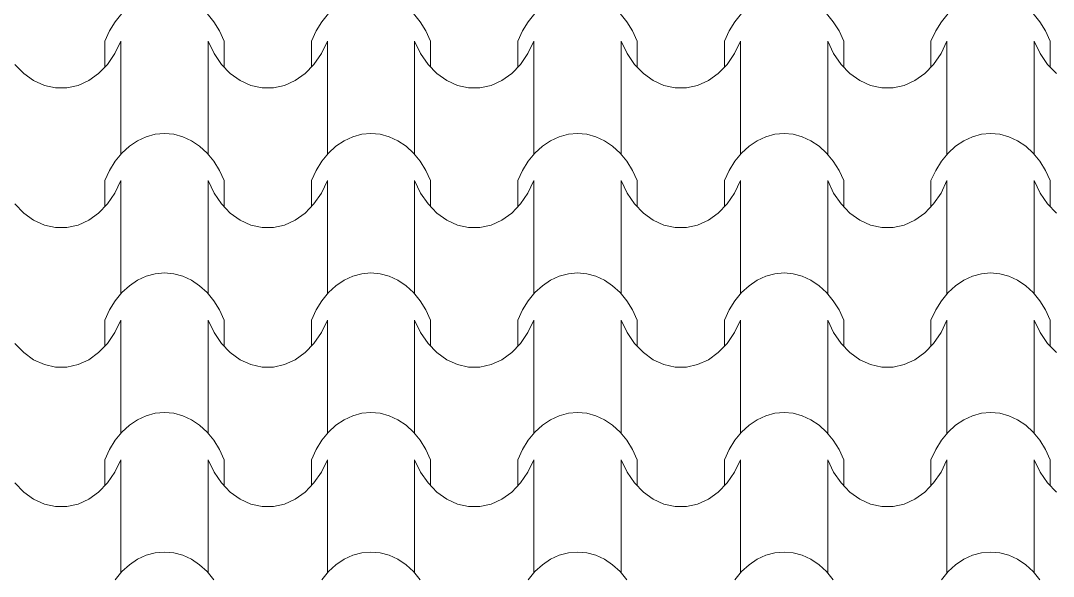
# Model space of a CAD drawing. Header units: millimetres. Extents: x 42452 to 2852333, y -419346 to 834876.
# Drawn here: x 2623484 to 2626862, y 649887 to 651705 of the extents above; entities that cross this region are included whole.
import ezdxf

# ---------------------------------------------------------------- set-up
doc = ezdxf.new("R2010")
doc.units = ezdxf.units.MM
doc.layers.add('M-2 keramitin shtrixi_Ном._пера__21_Pen_No__1', color=7, linetype='Continuous', lineweight=15)
doc.layers.add('memar', color=7, linetype='Continuous', lineweight=25)

# ---------------------------------------------------------------- blocks, each defined once
blk = doc.blocks.new('*X17')
at = {"layer": 'M-2 keramitin shtrixi_Ном._пера__21_Pen_No__1', "color": 7, "linetype": 'Continuous', "lineweight": 15}
for p, q in [((-262545.6, -1359009), (-262523.8, -1358982.3)), ((-262245.4, -1358982.3), (-262223.6, -1359009)), ((-261870, -1359009), (-261848.2, -1358982.3)), ((-261569.9, -1358982.3), (-261548.1, -1359009)), ((-261194.5, -1359009), (-261172.7, -1358982.3)), ((-260894.3, -1358982.3), (-260872.5, -1359009)), ((-260518.9, -1359009), (-260497.1, -1358982.3)), ((-260218.8, -1358982.3), (-260196.9, -1359009)), ((-259843.4, -1359009), (-259821.5, -1358982.3)), ((-259543.2, -1358982.3), (-259521.4, -1359009)), ((-262564.3, -1359039.2), (-262545.6, -1359009)), ((-262223.6, -1359009), (-262204.9, -1359039.2)), ((-261888.8, -1359039.2), (-261870, -1359009)), ((-261548.1, -1359009), (-261529.3, -1359039.2)), ((-261213.2, -1359039.2), (-261194.5, -1359009)), ((-260872.5, -1359009), (-260853.8, -1359039.2)), ((-260537.7, -1359039.2), (-260518.9, -1359009)), ((-260196.9, -1359009), (-260178.2, -1359039.2)), ((-259862.1, -1359039.2), (-259843.4, -1359009)), ((-259521.4, -1359009), (-259502.6, -1359039.2)), ((-262579.6, -1359072.4), (-262564.3, -1359039.2)), ((-262204.9, -1359039.2), (-262189.6, -1359072.4)), ((-261904.1, -1359072.4), (-261888.8, -1359039.2)), ((-261529.3, -1359039.2), (-261514, -1359072.4)), ((-261228.5, -1359072.4), (-261213.2, -1359039.2)), ((-260853.8, -1359039.2), (-260838.5, -1359072.4)), ((-260553, -1359072.4), (-260537.7, -1359039.2)), ((-260178.2, -1359039.2), (-260162.9, -1359072.4)), ((-259877.4, -1359072.4), (-259862.1, -1359039.2)), ((-259502.6, -1359039.2), (-259487.4, -1359072.4)), ((-262579.6, -1359157.5), (-262579.6, -1359072.4)), ((-262527.4, -1359072.4), (-262546.7, -1359113)), ((-262527.4, -1359257.5), (-262527.4, -1359072.4)), ((-262241.9, -1359257.5), (-262241.9, -1359072.4)), ((-262222.5, -1359113), (-262241.9, -1359072.4)), ((-262189.6, -1359157.5), (-262189.6, -1359072.4)), ((-261904.1, -1359157.5), (-261904.1, -1359072.4)), ((-261851.8, -1359072.4), (-261871.1, -1359113)), ((-261851.8, -1359257.5), (-261851.8, -1359072.4)), ((-261566.3, -1359257.5), (-261566.3, -1359072.4)), ((-261547, -1359113), (-261566.3, -1359072.4)), ((-261514, -1359157.5), (-261514, -1359072.4)), ((-261228.5, -1359157.5), (-261228.5, -1359072.4)), ((-261176.3, -1359072.4), (-261195.6, -1359113)), ((-261176.3, -1359257.5), (-261176.3, -1359072.4)), ((-260890.7, -1359257.5), (-260890.7, -1359072.4)), ((-260871.4, -1359113), (-260890.7, -1359072.4)), ((-260838.5, -1359157.5), (-260838.5, -1359072.4)), ((-260553, -1359157.5), (-260553, -1359072.4)), ((-260500.7, -1359072.4), (-260520, -1359113)), ((-260500.7, -1359257.5), (-260500.7, -1359072.4)), ((-260215.2, -1359257.5), (-260215.2, -1359072.4)), ((-260195.9, -1359113), (-260215.2, -1359072.4)), ((-260162.9, -1359157.5), (-260162.9, -1359072.4)), ((-259877.4, -1359157.5), (-259877.4, -1359072.4)), ((-259825.1, -1359072.4), (-259844.5, -1359113)), ((-259825.1, -1359257.5), (-259825.1, -1359072.4)), ((-259539.6, -1359257.5), (-259539.6, -1359072.4)), ((-259520.3, -1359113), (-259539.6, -1359072.4)), ((-259487.4, -1359157.5), (-259487.4, -1359072.4)), ((-262546.7, -1359113), (-262571.1, -1359148.7)), ((-262198.1, -1359148.7), (-262222.5, -1359113)), ((-261871.1, -1359113), (-261895.6, -1359148.7)), ((-261522.6, -1359148.7), (-261547, -1359113)), ((-261195.6, -1359113), (-261220, -1359148.7)), ((-260847, -1359148.7), (-260871.4, -1359113)), ((-260520, -1359113), (-260544.4, -1359148.7)), ((-260171.4, -1359148.7), (-260195.9, -1359113)), ((-259844.5, -1359113), (-259868.9, -1359148.7)), ((-259495.9, -1359148.7), (-259520.3, -1359113)), ((-262844.9, -1359178.6), (-262873.7, -1359148.7)), ((-262571.1, -1359148.7), (-262599.9, -1359178.6)), ((-262169.3, -1359178.6), (-262198.1, -1359148.7)), ((-261895.6, -1359148.7), (-261924.4, -1359178.6)), ((-261493.7, -1359178.6), (-261522.6, -1359148.7)), ((-261220, -1359148.7), (-261248.8, -1359178.6)), ((-260818.2, -1359178.6), (-260847, -1359148.7)), ((-260544.4, -1359148.7), (-260573.2, -1359178.6)), ((-260142.6, -1359178.6), (-260171.4, -1359148.7)), ((-259868.9, -1359148.7), (-259897.7, -1359178.6)), ((-259467.1, -1359178.6), (-259495.9, -1359148.7)), ((-262812.5, -1359201.8), (-262844.9, -1359178.6)), ((-262599.9, -1359178.6), (-262632.3, -1359201.8)), ((-262136.9, -1359201.8), (-262169.3, -1359178.6)), ((-261924.4, -1359178.6), (-261956.7, -1359201.8)), ((-261461.4, -1359201.8), (-261493.7, -1359178.6)), ((-261248.8, -1359178.6), (-261281.2, -1359201.8)), ((-260785.8, -1359201.8), (-260818.2, -1359178.6)), ((-260573.2, -1359178.6), (-260605.6, -1359201.8)), ((-260110.3, -1359201.8), (-260142.6, -1359178.6)), ((-259897.7, -1359178.6), (-259930, -1359201.8)), ((-262777.5, -1359217.7), (-262812.5, -1359201.8)), ((-262741, -1359225.7), (-262777.5, -1359217.7)), ((-262667.3, -1359217.7), (-262703.8, -1359225.7)), ((-262632.3, -1359201.8), (-262667.3, -1359217.7)), ((-262102, -1359217.7), (-262136.9, -1359201.8)), ((-262065.4, -1359225.7), (-262102, -1359217.7)), ((-261991.7, -1359217.7), (-262028.3, -1359225.7)), ((-261956.7, -1359201.8), (-261991.7, -1359217.7)), ((-261426.4, -1359217.7), (-261461.4, -1359201.8)), ((-261389.8, -1359225.7), (-261426.4, -1359217.7)), ((-261316.1, -1359217.7), (-261352.7, -1359225.7)), ((-261281.2, -1359201.8), (-261316.1, -1359217.7)), ((-260750.8, -1359217.7), (-260785.8, -1359201.8)), ((-260714.3, -1359225.7), (-260750.8, -1359217.7)), ((-260640.6, -1359217.7), (-260677.2, -1359225.7)), ((-260605.6, -1359201.8), (-260640.6, -1359217.7)), ((-260075.3, -1359217.7), (-260110.3, -1359201.8)), ((-260038.7, -1359225.7), (-260075.3, -1359217.7)), ((-259965, -1359217.7), (-260001.6, -1359225.7)), ((-259930, -1359201.8), (-259965, -1359217.7)), ((-262722.4, -1359225.7), (-262741, -1359225.7)), ((-262703.8, -1359225.7), (-262722.4, -1359225.7)), ((-262527.4, -1359442.6), (-262527.4, -1359257.5)), ((-262241.9, -1359442.6), (-262241.9, -1359257.5)), ((-262046.8, -1359225.7), (-262065.4, -1359225.7)), ((-262028.3, -1359225.7), (-262046.8, -1359225.7)), ((-261851.8, -1359442.6), (-261851.8, -1359257.5)), ((-261566.3, -1359442.6), (-261566.3, -1359257.5)), ((-261371.3, -1359225.7), (-261389.8, -1359225.7)), ((-261352.7, -1359225.7), (-261371.3, -1359225.7)), ((-261176.3, -1359442.6), (-261176.3, -1359257.5)), ((-260890.7, -1359442.6), (-260890.7, -1359257.5)), ((-260695.7, -1359225.7), (-260714.3, -1359225.7)), ((-260677.2, -1359225.7), (-260695.7, -1359225.7)), ((-260500.7, -1359442.6), (-260500.7, -1359257.5)), ((-260215.2, -1359442.6), (-260215.2, -1359257.5)), ((-260020.2, -1359225.7), (-260038.7, -1359225.7)), ((-260001.6, -1359225.7), (-260020.2, -1359225.7)), ((-259825.1, -1359442.6), (-259825.1, -1359257.5)), ((-259539.6, -1359442.6), (-259539.6, -1359257.5)), ((-262472.6, -1359398.2), (-262444.2, -1359385.1)), ((-262444.2, -1359385.1), (-262414.7, -1359377.1)), ((-262414.7, -1359377.1), (-262384.6, -1359374.5)), ((-262384.6, -1359374.5), (-262354.5, -1359377.1)), ((-262354.5, -1359377.1), (-262325, -1359385.1)), ((-262325, -1359385.1), (-262296.6, -1359398.2)), ((-261797, -1359398.2), (-261768.7, -1359385.1)), ((-261768.7, -1359385.1), (-261739.1, -1359377.1)), ((-261739.1, -1359377.1), (-261709.1, -1359374.5)), ((-261709.1, -1359374.5), (-261679, -1359377.1)), ((-261679, -1359377.1), (-261649.4, -1359385.1)), ((-261649.4, -1359385.1), (-261621.1, -1359398.2)), ((-261121.5, -1359398.2), (-261093.1, -1359385.1)), ((-261093.1, -1359385.1), (-261063.6, -1359377.1)), ((-261063.6, -1359377.1), (-261033.5, -1359374.5)), ((-261033.5, -1359374.5), (-261003.4, -1359377.1)), ((-261003.4, -1359377.1), (-260973.9, -1359385.1)), ((-260973.9, -1359385.1), (-260945.5, -1359398.2)), ((-260445.9, -1359398.2), (-260417.5, -1359385.1)), ((-260417.5, -1359385.1), (-260388, -1359377.1)), ((-260388, -1359377.1), (-260357.9, -1359374.5)), ((-260357.9, -1359374.5), (-260327.8, -1359377.1)), ((-260327.8, -1359377.1), (-260298.3, -1359385.1)), ((-260298.3, -1359385.1), (-260269.9, -1359398.2)), ((-259770.4, -1359398.2), (-259742, -1359385.1)), ((-259742, -1359385.1), (-259712.5, -1359377.1)), ((-259712.5, -1359377.1), (-259682.4, -1359374.5)), ((-259682.4, -1359374.5), (-259652.3, -1359377.1)), ((-259652.3, -1359377.1), (-259622.8, -1359385.1)), ((-259622.8, -1359385.1), (-259594.4, -1359398.2)), ((-262523.8, -1359438.7), (-262499.3, -1359416.2)), ((-262499.3, -1359416.2), (-262472.6, -1359398.2)), ((-262296.6, -1359398.2), (-262269.9, -1359416.2)), ((-262269.9, -1359416.2), (-262245.4, -1359438.7)), ((-261848.2, -1359438.7), (-261823.7, -1359416.2)), ((-261823.7, -1359416.2), (-261797, -1359398.2)), ((-261621.1, -1359398.2), (-261594.4, -1359416.2)), ((-261594.4, -1359416.2), (-261569.9, -1359438.7)), ((-261172.7, -1359438.7), (-261148.2, -1359416.2)), ((-261148.2, -1359416.2), (-261121.5, -1359398.2)), ((-260945.5, -1359398.2), (-260918.8, -1359416.2)), ((-260918.8, -1359416.2), (-260894.3, -1359438.7)), ((-260497.1, -1359438.7), (-260472.6, -1359416.2)), ((-260472.6, -1359416.2), (-260445.9, -1359398.2)), ((-260269.9, -1359398.2), (-260243.3, -1359416.2)), ((-260243.3, -1359416.2), (-260218.8, -1359438.7)), ((-259821.5, -1359438.7), (-259797.1, -1359416.2)), ((-259797.1, -1359416.2), (-259770.4, -1359398.2)), ((-259594.4, -1359398.2), (-259567.7, -1359416.2)), ((-259567.7, -1359416.2), (-259543.2, -1359438.7)), ((-262545.6, -1359465.3), (-262523.8, -1359438.7)), ((-262245.4, -1359438.7), (-262223.6, -1359465.3)), ((-261870, -1359465.3), (-261848.2, -1359438.7)), ((-261569.9, -1359438.7), (-261548.1, -1359465.3)), ((-261194.5, -1359465.3), (-261172.7, -1359438.7)), ((-260894.3, -1359438.7), (-260872.5, -1359465.3)), ((-260518.9, -1359465.3), (-260497.1, -1359438.7)), ((-260218.8, -1359438.7), (-260196.9, -1359465.3)), ((-259843.4, -1359465.3), (-259821.5, -1359438.7)), ((-259543.2, -1359438.7), (-259521.4, -1359465.3)), ((-262579.6, -1359528.8), (-262564.3, -1359495.5)), ((-262564.3, -1359495.5), (-262545.6, -1359465.3)), ((-262223.6, -1359465.3), (-262204.9, -1359495.5)), ((-262204.9, -1359495.5), (-262189.6, -1359528.8)), ((-261904.1, -1359528.8), (-261888.8, -1359495.5)), ((-261888.8, -1359495.5), (-261870, -1359465.3)), ((-261548.1, -1359465.3), (-261529.3, -1359495.5)), ((-261529.3, -1359495.5), (-261514, -1359528.8)), ((-261228.5, -1359528.8), (-261213.2, -1359495.5)), ((-261213.2, -1359495.5), (-261194.5, -1359465.3)), ((-260872.5, -1359465.3), (-260853.8, -1359495.5)), ((-260853.8, -1359495.5), (-260838.5, -1359528.8)), ((-260553, -1359528.8), (-260537.7, -1359495.5)), ((-260537.7, -1359495.5), (-260518.9, -1359465.3)), ((-260196.9, -1359465.3), (-260178.2, -1359495.5)), ((-260178.2, -1359495.5), (-260162.9, -1359528.8)), ((-259877.4, -1359528.8), (-259862.1, -1359495.5)), ((-259862.1, -1359495.5), (-259843.4, -1359465.3)), ((-259521.4, -1359465.3), (-259502.6, -1359495.5)), ((-259502.6, -1359495.5), (-259487.4, -1359528.8)), ((-262579.6, -1359613.9), (-262579.6, -1359528.8)), ((-262527.4, -1359528.8), (-262546.7, -1359569.3)), ((-262527.4, -1359713.9), (-262527.4, -1359528.8)), ((-262241.9, -1359713.9), (-262241.9, -1359528.8)), ((-262222.5, -1359569.3), (-262241.9, -1359528.8)), ((-262189.6, -1359613.9), (-262189.6, -1359528.8)), ((-261904.1, -1359613.9), (-261904.1, -1359528.8)), ((-261851.8, -1359528.8), (-261871.1, -1359569.3)), ((-261851.8, -1359713.9), (-261851.8, -1359528.8)), ((-261566.3, -1359713.9), (-261566.3, -1359528.8)), ((-261547, -1359569.3), (-261566.3, -1359528.8)), ((-261514, -1359613.9), (-261514, -1359528.8)), ((-261228.5, -1359613.9), (-261228.5, -1359528.8)), ((-261176.3, -1359528.8), (-261195.6, -1359569.3)), ((-261176.3, -1359713.9), (-261176.3, -1359528.8)), ((-260890.7, -1359713.9), (-260890.7, -1359528.8)), ((-260871.4, -1359569.3), (-260890.7, -1359528.8)), ((-260838.5, -1359613.9), (-260838.5, -1359528.8)), ((-260553, -1359613.9), (-260553, -1359528.8)), ((-260500.7, -1359528.8), (-260520, -1359569.3)), ((-260500.7, -1359713.9), (-260500.7, -1359528.8)), ((-260215.2, -1359713.9), (-260215.2, -1359528.8)), ((-260195.9, -1359569.3), (-260215.2, -1359528.8)), ((-260162.9, -1359613.9), (-260162.9, -1359528.8)), ((-259877.4, -1359613.9), (-259877.4, -1359528.8)), ((-259825.1, -1359528.8), (-259844.5, -1359569.3)), ((-259825.1, -1359713.9), (-259825.1, -1359528.8)), ((-259539.6, -1359713.9), (-259539.6, -1359528.8)), ((-259520.3, -1359569.3), (-259539.6, -1359528.8)), ((-259487.4, -1359613.9), (-259487.4, -1359528.8)), ((-262546.7, -1359569.3), (-262571.1, -1359605)), ((-262198.1, -1359605), (-262222.5, -1359569.3)), ((-261871.1, -1359569.3), (-261895.6, -1359605)), ((-261522.6, -1359605), (-261547, -1359569.3)), ((-261195.6, -1359569.3), (-261220, -1359605)), ((-260847, -1359605), (-260871.4, -1359569.3)), ((-260520, -1359569.3), (-260544.4, -1359605)), ((-260171.4, -1359605), (-260195.9, -1359569.3)), ((-259844.5, -1359569.3), (-259868.9, -1359605)), ((-259495.9, -1359605), (-259520.3, -1359569.3)), ((-262844.9, -1359634.9), (-262873.7, -1359605)), ((-262571.1, -1359605), (-262599.9, -1359634.9)), ((-262169.3, -1359634.9), (-262198.1, -1359605)), ((-261895.6, -1359605), (-261924.4, -1359634.9)), ((-261493.7, -1359634.9), (-261522.6, -1359605)), ((-261220, -1359605), (-261248.8, -1359634.9)), ((-260818.2, -1359634.9), (-260847, -1359605)), ((-260544.4, -1359605), (-260573.2, -1359634.9)), ((-260142.6, -1359634.9), (-260171.4, -1359605)), ((-259868.9, -1359605), (-259897.7, -1359634.9)), ((-259467.1, -1359634.9), (-259495.9, -1359605)), ((-262812.5, -1359658.2), (-262844.9, -1359634.9)), ((-262777.5, -1359674), (-262812.5, -1359658.2)), ((-262632.3, -1359658.2), (-262667.3, -1359674)), ((-262599.9, -1359634.9), (-262632.3, -1359658.2)), ((-262136.9, -1359658.2), (-262169.3, -1359634.9)), ((-262102, -1359674), (-262136.9, -1359658.2)), ((-261956.7, -1359658.2), (-261991.7, -1359674)), ((-261924.4, -1359634.9), (-261956.7, -1359658.2)), ((-261461.4, -1359658.2), (-261493.7, -1359634.9)), ((-261426.4, -1359674), (-261461.4, -1359658.2)), ((-261281.2, -1359658.2), (-261316.1, -1359674)), ((-261248.8, -1359634.9), (-261281.2, -1359658.2)), ((-260785.8, -1359658.2), (-260818.2, -1359634.9)), ((-260750.8, -1359674), (-260785.8, -1359658.2)), ((-260605.6, -1359658.2), (-260640.6, -1359674)), ((-260573.2, -1359634.9), (-260605.6, -1359658.2)), ((-260110.3, -1359658.2), (-260142.6, -1359634.9)), ((-260075.3, -1359674), (-260110.3, -1359658.2)), ((-259930, -1359658.2), (-259965, -1359674)), ((-259897.7, -1359634.9), (-259930, -1359658.2)), ((-262741, -1359682.1), (-262777.5, -1359674)), ((-262722.4, -1359682.1), (-262741, -1359682.1)), ((-262703.8, -1359682.1), (-262722.4, -1359682.1)), ((-262667.3, -1359674), (-262703.8, -1359682.1)), ((-262065.4, -1359682.1), (-262102, -1359674)), ((-262046.8, -1359682.1), (-262065.4, -1359682.1)), ((-262028.3, -1359682.1), (-262046.8, -1359682.1)), ((-261991.7, -1359674), (-262028.3, -1359682.1)), ((-261389.8, -1359682.1), (-261426.4, -1359674)), ((-261371.3, -1359682.1), (-261389.8, -1359682.1)), ((-261352.7, -1359682.1), (-261371.3, -1359682.1)), ((-261316.1, -1359674), (-261352.7, -1359682.1)), ((-260714.3, -1359682.1), (-260750.8, -1359674)), ((-260695.7, -1359682.1), (-260714.3, -1359682.1)), ((-260677.2, -1359682.1), (-260695.7, -1359682.1)), ((-260640.6, -1359674), (-260677.2, -1359682.1)), ((-260038.7, -1359682.1), (-260075.3, -1359674)), ((-260020.2, -1359682.1), (-260038.7, -1359682.1)), ((-260001.6, -1359682.1), (-260020.2, -1359682.1)), ((-259965, -1359674), (-260001.6, -1359682.1)), ((-262527.4, -1359898.9), (-262527.4, -1359713.9)), ((-262241.9, -1359898.9), (-262241.9, -1359713.9)), ((-261851.8, -1359898.9), (-261851.8, -1359713.9)), ((-261566.3, -1359898.9), (-261566.3, -1359713.9)), ((-261176.3, -1359898.9), (-261176.3, -1359713.9)), ((-260890.7, -1359898.9), (-260890.7, -1359713.9)), ((-260500.7, -1359898.9), (-260500.7, -1359713.9)), ((-260215.2, -1359898.9), (-260215.2, -1359713.9)), ((-259825.1, -1359898.9), (-259825.1, -1359713.9)), ((-259539.6, -1359898.9), (-259539.6, -1359713.9)), ((-262444.2, -1359841.4), (-262414.7, -1359833.5)), ((-262414.7, -1359833.5), (-262384.6, -1359830.8)), ((-262384.6, -1359830.8), (-262354.5, -1359833.5)), ((-262354.5, -1359833.5), (-262325, -1359841.4)), ((-261768.7, -1359841.4), (-261739.1, -1359833.5)), ((-261739.1, -1359833.5), (-261709.1, -1359830.8)), ((-261709.1, -1359830.8), (-261679, -1359833.5)), ((-261679, -1359833.5), (-261649.4, -1359841.4)), ((-261093.1, -1359841.4), (-261063.6, -1359833.5)), ((-261063.6, -1359833.5), (-261033.5, -1359830.8)), ((-261033.5, -1359830.8), (-261003.4, -1359833.5)), ((-261003.4, -1359833.5), (-260973.9, -1359841.4)), ((-260417.5, -1359841.4), (-260388, -1359833.5)), ((-260388, -1359833.5), (-260357.9, -1359830.8)), ((-260357.9, -1359830.8), (-260327.8, -1359833.5)), ((-260327.8, -1359833.5), (-260298.3, -1359841.4)), ((-259742, -1359841.4), (-259712.5, -1359833.5)), ((-259712.5, -1359833.5), (-259682.4, -1359830.8)), ((-259682.4, -1359830.8), (-259652.3, -1359833.5)), ((-259652.3, -1359833.5), (-259622.8, -1359841.4)), ((-262499.3, -1359872.5), (-262472.6, -1359854.5)), ((-262472.6, -1359854.5), (-262444.2, -1359841.4)), ((-262325, -1359841.4), (-262296.6, -1359854.5)), ((-262296.6, -1359854.5), (-262269.9, -1359872.5)), ((-261823.7, -1359872.5), (-261797, -1359854.5)), ((-261797, -1359854.5), (-261768.7, -1359841.4)), ((-261649.4, -1359841.4), (-261621.1, -1359854.5)), ((-261621.1, -1359854.5), (-261594.4, -1359872.5)), ((-261148.2, -1359872.5), (-261121.5, -1359854.5)), ((-261121.5, -1359854.5), (-261093.1, -1359841.4)), ((-260973.9, -1359841.4), (-260945.5, -1359854.5)), ((-260945.5, -1359854.5), (-260918.8, -1359872.5)), ((-260472.6, -1359872.5), (-260445.9, -1359854.5)), ((-260445.9, -1359854.5), (-260417.5, -1359841.4)), ((-260298.3, -1359841.4), (-260269.9, -1359854.5)), ((-260269.9, -1359854.5), (-260243.3, -1359872.5)), ((-259797.1, -1359872.5), (-259770.4, -1359854.5)), ((-259770.4, -1359854.5), (-259742, -1359841.4)), ((-259622.8, -1359841.4), (-259594.4, -1359854.5)), ((-259594.4, -1359854.5), (-259567.7, -1359872.5)), ((-262545.6, -1359921.7), (-262523.8, -1359895)), ((-262523.8, -1359895), (-262499.3, -1359872.5)), ((-262269.9, -1359872.5), (-262245.4, -1359895)), ((-262245.4, -1359895), (-262223.6, -1359921.7)), ((-261870, -1359921.7), (-261848.2, -1359895)), ((-261848.2, -1359895), (-261823.7, -1359872.5)), ((-261594.4, -1359872.5), (-261569.9, -1359895)), ((-261569.9, -1359895), (-261548.1, -1359921.7)), ((-261194.5, -1359921.7), (-261172.7, -1359895)), ((-261172.7, -1359895), (-261148.2, -1359872.5)), ((-260918.8, -1359872.5), (-260894.3, -1359895)), ((-260894.3, -1359895), (-260872.5, -1359921.7)), ((-260518.9, -1359921.7), (-260497.1, -1359895)), ((-260497.1, -1359895), (-260472.6, -1359872.5)), ((-260243.3, -1359872.5), (-260218.8, -1359895)), ((-260218.8, -1359895), (-260196.9, -1359921.7)), ((-259843.4, -1359921.7), (-259821.5, -1359895)), ((-259821.5, -1359895), (-259797.1, -1359872.5)), ((-259567.7, -1359872.5), (-259543.2, -1359895)), ((-259543.2, -1359895), (-259521.4, -1359921.7)), ((-262564.3, -1359951.9), (-262545.6, -1359921.7)), ((-262223.6, -1359921.7), (-262204.9, -1359951.9)), ((-261888.8, -1359951.9), (-261870, -1359921.7)), ((-261548.1, -1359921.7), (-261529.3, -1359951.9)), ((-261213.2, -1359951.9), (-261194.5, -1359921.7)), ((-260872.5, -1359921.7), (-260853.8, -1359951.9)), ((-260537.7, -1359951.9), (-260518.9, -1359921.7)), ((-260196.9, -1359921.7), (-260178.2, -1359951.9)), ((-259862.1, -1359951.9), (-259843.4, -1359921.7)), ((-259521.4, -1359921.7), (-259502.6, -1359951.9)), ((-262579.6, -1359985.1), (-262564.3, -1359951.9)), ((-262204.9, -1359951.9), (-262189.6, -1359985.1)), ((-261904.1, -1359985.1), (-261888.8, -1359951.9)), ((-261529.3, -1359951.9), (-261514, -1359985.1)), ((-261228.5, -1359985.1), (-261213.2, -1359951.9)), ((-260853.8, -1359951.9), (-260838.5, -1359985.1)), ((-260553, -1359985.1), (-260537.7, -1359951.9)), ((-260178.2, -1359951.9), (-260162.9, -1359985.1)), ((-259877.4, -1359985.1), (-259862.1, -1359951.9)), ((-259502.6, -1359951.9), (-259487.4, -1359985.1)), ((-262579.6, -1360070.2), (-262579.6, -1359985.1)), ((-262527.4, -1359985.1), (-262546.7, -1360025.6)), ((-262527.4, -1360170.2), (-262527.4, -1359985.1)), ((-262241.9, -1360170.2), (-262241.9, -1359985.1)), ((-262222.5, -1360025.6), (-262241.9, -1359985.1)), ((-262189.6, -1360070.2), (-262189.6, -1359985.1)), ((-261904.1, -1360070.2), (-261904.1, -1359985.1)), ((-261851.8, -1359985.1), (-261871.1, -1360025.6)), ((-261851.8, -1360170.2), (-261851.8, -1359985.1)), ((-261566.3, -1360170.2), (-261566.3, -1359985.1)), ((-261547, -1360025.6), (-261566.3, -1359985.1)), ((-261514, -1360070.2), (-261514, -1359985.1)), ((-261228.5, -1360070.2), (-261228.5, -1359985.1)), ((-261176.3, -1359985.1), (-261195.6, -1360025.6)), ((-261176.3, -1360170.2), (-261176.3, -1359985.1)), ((-260890.7, -1360170.2), (-260890.7, -1359985.1)), ((-260871.4, -1360025.6), (-260890.7, -1359985.1)), ((-260838.5, -1360070.2), (-260838.5, -1359985.1)), ((-260553, -1360070.2), (-260553, -1359985.1)), ((-260500.7, -1359985.1), (-260520, -1360025.6)), ((-260500.7, -1360170.2), (-260500.7, -1359985.1)), ((-260215.2, -1360170.2), (-260215.2, -1359985.1)), ((-260195.9, -1360025.6), (-260215.2, -1359985.1)), ((-260162.9, -1360070.2), (-260162.9, -1359985.1)), ((-259877.4, -1360070.2), (-259877.4, -1359985.1)), ((-259825.1, -1359985.1), (-259844.5, -1360025.6)), ((-259825.1, -1360170.2), (-259825.1, -1359985.1)), ((-259539.6, -1360170.2), (-259539.6, -1359985.1)), ((-259520.3, -1360025.6), (-259539.6, -1359985.1)), ((-259487.4, -1360070.2), (-259487.4, -1359985.1)), ((-262546.7, -1360025.6), (-262571.1, -1360061.4)), ((-262198.1, -1360061.4), (-262222.5, -1360025.6)), ((-261871.1, -1360025.6), (-261895.6, -1360061.4)), ((-261522.6, -1360061.4), (-261547, -1360025.6)), ((-261195.6, -1360025.6), (-261220, -1360061.4)), ((-260847, -1360061.4), (-260871.4, -1360025.6)), ((-260520, -1360025.6), (-260544.4, -1360061.4)), ((-260171.4, -1360061.4), (-260195.9, -1360025.6)), ((-259844.5, -1360025.6), (-259868.9, -1360061.4)), ((-259495.9, -1360061.4), (-259520.3, -1360025.6)), ((-262844.9, -1360091.3), (-262873.7, -1360061.4)), ((-262571.1, -1360061.4), (-262599.9, -1360091.3)), ((-262169.3, -1360091.3), (-262198.1, -1360061.4)), ((-261895.6, -1360061.4), (-261924.4, -1360091.3)), ((-261493.7, -1360091.3), (-261522.6, -1360061.4)), ((-261220, -1360061.4), (-261248.8, -1360091.3)), ((-260818.2, -1360091.3), (-260847, -1360061.4)), ((-260544.4, -1360061.4), (-260573.2, -1360091.3)), ((-260142.6, -1360091.3), (-260171.4, -1360061.4)), ((-259868.9, -1360061.4), (-259897.7, -1360091.3)), ((-259467.1, -1360091.3), (-259495.9, -1360061.4)), ((-262812.5, -1360114.5), (-262844.9, -1360091.3)), ((-262599.9, -1360091.3), (-262632.3, -1360114.5)), ((-262136.9, -1360114.5), (-262169.3, -1360091.3)), ((-261924.4, -1360091.3), (-261956.7, -1360114.5)), ((-261461.4, -1360114.5), (-261493.7, -1360091.3)), ((-261248.8, -1360091.3), (-261281.2, -1360114.5)), ((-260785.8, -1360114.5), (-260818.2, -1360091.3)), ((-260573.2, -1360091.3), (-260605.6, -1360114.5)), ((-260110.3, -1360114.5), (-260142.6, -1360091.3)), ((-259897.7, -1360091.3), (-259930, -1360114.5)), ((-262777.5, -1360130.4), (-262812.5, -1360114.5)), ((-262741, -1360138.4), (-262777.5, -1360130.4)), ((-262667.3, -1360130.4), (-262703.8, -1360138.4)), ((-262632.3, -1360114.5), (-262667.3, -1360130.4)), ((-262102, -1360130.4), (-262136.9, -1360114.5)), ((-262065.4, -1360138.4), (-262102, -1360130.4)), ((-261991.7, -1360130.4), (-262028.3, -1360138.4)), ((-261956.7, -1360114.5), (-261991.7, -1360130.4)), ((-261426.4, -1360130.4), (-261461.4, -1360114.5)), ((-261389.8, -1360138.4), (-261426.4, -1360130.4)), ((-261316.1, -1360130.4), (-261352.7, -1360138.4)), ((-261281.2, -1360114.5), (-261316.1, -1360130.4)), ((-260750.8, -1360130.4), (-260785.8, -1360114.5)), ((-260714.3, -1360138.4), (-260750.8, -1360130.4)), ((-260640.6, -1360130.4), (-260677.2, -1360138.4)), ((-260605.6, -1360114.5), (-260640.6, -1360130.4)), ((-260075.3, -1360130.4), (-260110.3, -1360114.5)), ((-260038.7, -1360138.4), (-260075.3, -1360130.4)), ((-259965, -1360130.4), (-260001.6, -1360138.4)), ((-259930, -1360114.5), (-259965, -1360130.4)), ((-262722.4, -1360138.4), (-262741, -1360138.4)), ((-262703.8, -1360138.4), (-262722.4, -1360138.4)), ((-262527.4, -1360355.3), (-262527.4, -1360170.2)), ((-262241.9, -1360355.3), (-262241.9, -1360170.2)), ((-262046.8, -1360138.4), (-262065.4, -1360138.4)), ((-262028.3, -1360138.4), (-262046.8, -1360138.4)), ((-261851.8, -1360355.3), (-261851.8, -1360170.2)), ((-261566.3, -1360355.3), (-261566.3, -1360170.2)), ((-261371.3, -1360138.4), (-261389.8, -1360138.4)), ((-261352.7, -1360138.4), (-261371.3, -1360138.4)), ((-261176.3, -1360355.3), (-261176.3, -1360170.2)), ((-260890.7, -1360355.3), (-260890.7, -1360170.2)), ((-260695.7, -1360138.4), (-260714.3, -1360138.4)), ((-260677.2, -1360138.4), (-260695.7, -1360138.4)), ((-260500.7, -1360355.3), (-260500.7, -1360170.2)), ((-260215.2, -1360355.3), (-260215.2, -1360170.2)), ((-260020.2, -1360138.4), (-260038.7, -1360138.4)), ((-260001.6, -1360138.4), (-260020.2, -1360138.4)), ((-259825.1, -1360355.3), (-259825.1, -1360170.2)), ((-259539.6, -1360355.3), (-259539.6, -1360170.2)), ((-262472.6, -1360310.9), (-262444.2, -1360297.8)), ((-262444.2, -1360297.8), (-262414.7, -1360289.8)), ((-262414.7, -1360289.8), (-262384.6, -1360287.2)), ((-262384.6, -1360287.2), (-262354.5, -1360289.8)), ((-262354.5, -1360289.8), (-262325, -1360297.8)), ((-262325, -1360297.8), (-262296.6, -1360310.9)), ((-261797, -1360310.9), (-261768.7, -1360297.8)), ((-261768.7, -1360297.8), (-261739.1, -1360289.8)), ((-261739.1, -1360289.8), (-261709.1, -1360287.2)), ((-261709.1, -1360287.2), (-261679, -1360289.8)), ((-261679, -1360289.8), (-261649.4, -1360297.8)), ((-261649.4, -1360297.8), (-261621.1, -1360310.9)), ((-261121.5, -1360310.9), (-261093.1, -1360297.8)), ((-261093.1, -1360297.8), (-261063.6, -1360289.8)), ((-261063.6, -1360289.8), (-261033.5, -1360287.2)), ((-261033.5, -1360287.2), (-261003.4, -1360289.8)), ((-261003.4, -1360289.8), (-260973.9, -1360297.8)), ((-260973.9, -1360297.8), (-260945.5, -1360310.9)), ((-260445.9, -1360310.9), (-260417.5, -1360297.8)), ((-260417.5, -1360297.8), (-260388, -1360289.8)), ((-260388, -1360289.8), (-260357.9, -1360287.2)), ((-260357.9, -1360287.2), (-260327.8, -1360289.8)), ((-260327.8, -1360289.8), (-260298.3, -1360297.8)), ((-260298.3, -1360297.8), (-260269.9, -1360310.9)), ((-259770.4, -1360310.9), (-259742, -1360297.8)), ((-259742, -1360297.8), (-259712.5, -1360289.8)), ((-259712.5, -1360289.8), (-259682.4, -1360287.2)), ((-259682.4, -1360287.2), (-259652.3, -1360289.8)), ((-259652.3, -1360289.8), (-259622.8, -1360297.8)), ((-259622.8, -1360297.8), (-259594.4, -1360310.9)), ((-262523.8, -1360351.4), (-262499.3, -1360328.9)), ((-262499.3, -1360328.9), (-262472.6, -1360310.9)), ((-262296.6, -1360310.9), (-262269.9, -1360328.9)), ((-262269.9, -1360328.9), (-262245.4, -1360351.4)), ((-261848.2, -1360351.4), (-261823.7, -1360328.9)), ((-261823.7, -1360328.9), (-261797, -1360310.9)), ((-261621.1, -1360310.9), (-261594.4, -1360328.9)), ((-261594.4, -1360328.9), (-261569.9, -1360351.4)), ((-261172.7, -1360351.4), (-261148.2, -1360328.9)), ((-261148.2, -1360328.9), (-261121.5, -1360310.9)), ((-260945.5, -1360310.9), (-260918.8, -1360328.9)), ((-260918.8, -1360328.9), (-260894.3, -1360351.4)), ((-260497.1, -1360351.4), (-260472.6, -1360328.9)), ((-260472.6, -1360328.9), (-260445.9, -1360310.9)), ((-260269.9, -1360310.9), (-260243.3, -1360328.9)), ((-260243.3, -1360328.9), (-260218.8, -1360351.4)), ((-259821.5, -1360351.4), (-259797.1, -1360328.9)), ((-259797.1, -1360328.9), (-259770.4, -1360310.9)), ((-259594.4, -1360310.9), (-259567.7, -1360328.9)), ((-259567.7, -1360328.9), (-259543.2, -1360351.4)), ((-262545.6, -1360378), (-262523.8, -1360351.4)), ((-262245.4, -1360351.4), (-262223.6, -1360378)), ((-261870, -1360378), (-261848.2, -1360351.4)), ((-261569.9, -1360351.4), (-261548.1, -1360378)), ((-261194.5, -1360378), (-261172.7, -1360351.4)), ((-260894.3, -1360351.4), (-260872.5, -1360378)), ((-260518.9, -1360378), (-260497.1, -1360351.4)), ((-260218.8, -1360351.4), (-260196.9, -1360378)), ((-259843.4, -1360378), (-259821.5, -1360351.4)), ((-259543.2, -1360351.4), (-259521.4, -1360378)), ((-262564.3, -1360408.2), (-262545.6, -1360378)), ((-262223.6, -1360378), (-262204.9, -1360408.2)), ((-261888.8, -1360408.2), (-261870, -1360378)), ((-261548.1, -1360378), (-261529.3, -1360408.2)), ((-261213.2, -1360408.2), (-261194.5, -1360378)), ((-260872.5, -1360378), (-260853.8, -1360408.2)), ((-260537.7, -1360408.2), (-260518.9, -1360378)), ((-260196.9, -1360378), (-260178.2, -1360408.2)), ((-259862.1, -1360408.2), (-259843.4, -1360378)), ((-259521.4, -1360378), (-259502.6, -1360408.2)), ((-262579.6, -1360441.5), (-262564.3, -1360408.2)), ((-262579.6, -1360526.6), (-262579.6, -1360441.5)), ((-262527.4, -1360441.5), (-262546.7, -1360482)), ((-262527.4, -1360626.6), (-262527.4, -1360441.5)), ((-262241.9, -1360626.6), (-262241.9, -1360441.5)), ((-262222.5, -1360482), (-262241.9, -1360441.5)), ((-262204.9, -1360408.2), (-262189.6, -1360441.5)), ((-262189.6, -1360526.6), (-262189.6, -1360441.5)), ((-261904.1, -1360441.5), (-261888.8, -1360408.2)), ((-261904.1, -1360526.6), (-261904.1, -1360441.5)), ((-261851.8, -1360441.5), (-261871.1, -1360482)), ((-261851.8, -1360626.6), (-261851.8, -1360441.5)), ((-261566.3, -1360626.6), (-261566.3, -1360441.5)), ((-261547, -1360482), (-261566.3, -1360441.5)), ((-261529.3, -1360408.2), (-261514, -1360441.5)), ((-261514, -1360526.6), (-261514, -1360441.5)), ((-261228.5, -1360441.5), (-261213.2, -1360408.2)), ((-261228.5, -1360526.6), (-261228.5, -1360441.5)), ((-261176.3, -1360441.5), (-261195.6, -1360482)), ((-261176.3, -1360626.6), (-261176.3, -1360441.5)), ((-260890.7, -1360626.6), (-260890.7, -1360441.5)), ((-260871.4, -1360482), (-260890.7, -1360441.5)), ((-260853.8, -1360408.2), (-260838.5, -1360441.5)), ((-260838.5, -1360526.6), (-260838.5, -1360441.5)), ((-260553, -1360441.5), (-260537.7, -1360408.2)), ((-260553, -1360526.6), (-260553, -1360441.5)), ((-260500.7, -1360441.5), (-260520, -1360482)), ((-260500.7, -1360626.6), (-260500.7, -1360441.5)), ((-260215.2, -1360626.6), (-260215.2, -1360441.5)), ((-260195.9, -1360482), (-260215.2, -1360441.5)), ((-260178.2, -1360408.2), (-260162.9, -1360441.5)), ((-260162.9, -1360526.6), (-260162.9, -1360441.5)), ((-259877.4, -1360441.5), (-259862.1, -1360408.2)), ((-259877.4, -1360526.6), (-259877.4, -1360441.5)), ((-259825.1, -1360441.5), (-259844.5, -1360482)), ((-259825.1, -1360626.6), (-259825.1, -1360441.5)), ((-259539.6, -1360626.6), (-259539.6, -1360441.5)), ((-259520.3, -1360482), (-259539.6, -1360441.5)), ((-259502.6, -1360408.2), (-259487.4, -1360441.5)), ((-259487.4, -1360526.6), (-259487.4, -1360441.5)), ((-262546.7, -1360482), (-262571.1, -1360517.7)), ((-262198.1, -1360517.7), (-262222.5, -1360482)), ((-261871.1, -1360482), (-261895.6, -1360517.7)), ((-261522.6, -1360517.7), (-261547, -1360482)), ((-261195.6, -1360482), (-261220, -1360517.7)), ((-260847, -1360517.7), (-260871.4, -1360482)), ((-260520, -1360482), (-260544.4, -1360517.7)), ((-260171.4, -1360517.7), (-260195.9, -1360482)), ((-259844.5, -1360482), (-259868.9, -1360517.7)), ((-259495.9, -1360517.7), (-259520.3, -1360482)), ((-262844.9, -1360547.6), (-262873.7, -1360517.7)), ((-262571.1, -1360517.7), (-262599.9, -1360547.6)), ((-262169.3, -1360547.6), (-262198.1, -1360517.7)), ((-261895.6, -1360517.7), (-261924.4, -1360547.6)), ((-261493.7, -1360547.6), (-261522.6, -1360517.7)), ((-261220, -1360517.7), (-261248.8, -1360547.6)), ((-260818.2, -1360547.6), (-260847, -1360517.7)), ((-260544.4, -1360517.7), (-260573.2, -1360547.6)), ((-260142.6, -1360547.6), (-260171.4, -1360517.7)), ((-259868.9, -1360517.7), (-259897.7, -1360547.6)), ((-259467.1, -1360547.6), (-259495.9, -1360517.7)), ((-262812.5, -1360570.9), (-262844.9, -1360547.6)), ((-262777.5, -1360586.7), (-262812.5, -1360570.9)), ((-262632.3, -1360570.9), (-262667.3, -1360586.7)), ((-262599.9, -1360547.6), (-262632.3, -1360570.9)), ((-262136.9, -1360570.9), (-262169.3, -1360547.6)), ((-262102, -1360586.7), (-262136.9, -1360570.9)), ((-261956.7, -1360570.9), (-261991.7, -1360586.7)), ((-261924.4, -1360547.6), (-261956.7, -1360570.9)), ((-261461.4, -1360570.9), (-261493.7, -1360547.6)), ((-261426.4, -1360586.7), (-261461.4, -1360570.9)), ((-261281.2, -1360570.9), (-261316.1, -1360586.7)), ((-261248.8, -1360547.6), (-261281.2, -1360570.9)), ((-260785.8, -1360570.9), (-260818.2, -1360547.6)), ((-260750.8, -1360586.7), (-260785.8, -1360570.9)), ((-260605.6, -1360570.9), (-260640.6, -1360586.7)), ((-260573.2, -1360547.6), (-260605.6, -1360570.9)), ((-260110.3, -1360570.9), (-260142.6, -1360547.6)), ((-260075.3, -1360586.7), (-260110.3, -1360570.9)), ((-259930, -1360570.9), (-259965, -1360586.7)), ((-259897.7, -1360547.6), (-259930, -1360570.9)), ((-262741, -1360594.8), (-262777.5, -1360586.7)), ((-262722.4, -1360594.8), (-262741, -1360594.8)), ((-262703.8, -1360594.8), (-262722.4, -1360594.8)), ((-262667.3, -1360586.7), (-262703.8, -1360594.8)), ((-262065.4, -1360594.8), (-262102, -1360586.7)), ((-262046.8, -1360594.8), (-262065.4, -1360594.8)), ((-262028.3, -1360594.8), (-262046.8, -1360594.8)), ((-261991.7, -1360586.7), (-262028.3, -1360594.8)), ((-261389.8, -1360594.8), (-261426.4, -1360586.7)), ((-261371.3, -1360594.8), (-261389.8, -1360594.8)), ((-261352.7, -1360594.8), (-261371.3, -1360594.8)), ((-261316.1, -1360586.7), (-261352.7, -1360594.8)), ((-260714.3, -1360594.8), (-260750.8, -1360586.7)), ((-260695.7, -1360594.8), (-260714.3, -1360594.8)), ((-260677.2, -1360594.8), (-260695.7, -1360594.8)), ((-260640.6, -1360586.7), (-260677.2, -1360594.8)), ((-260038.7, -1360594.8), (-260075.3, -1360586.7)), ((-260020.2, -1360594.8), (-260038.7, -1360594.8)), ((-260001.6, -1360594.8), (-260020.2, -1360594.8)), ((-259965, -1360586.7), (-260001.6, -1360594.8)), ((-262527.4, -1360811.6), (-262527.4, -1360626.6)), ((-262241.9, -1360811.6), (-262241.9, -1360626.6)), ((-261851.8, -1360811.6), (-261851.8, -1360626.6)), ((-261566.3, -1360811.6), (-261566.3, -1360626.6)), ((-261176.3, -1360811.6), (-261176.3, -1360626.6)), ((-260890.7, -1360811.6), (-260890.7, -1360626.6)), ((-260500.7, -1360811.6), (-260500.7, -1360626.6)), ((-260215.2, -1360811.6), (-260215.2, -1360626.6)), ((-259825.1, -1360811.6), (-259825.1, -1360626.6)), ((-259539.6, -1360811.6), (-259539.6, -1360626.6)), ((-262414.7, -1360746.2), (-262384.6, -1360743.5)), ((-262384.6, -1360743.5), (-262354.5, -1360746.2)), ((-261739.1, -1360746.2), (-261709.1, -1360743.5)), ((-261709.1, -1360743.5), (-261679, -1360746.2)), ((-261063.6, -1360746.2), (-261033.5, -1360743.5)), ((-261033.5, -1360743.5), (-261003.4, -1360746.2)), ((-260388, -1360746.2), (-260357.9, -1360743.5)), ((-260357.9, -1360743.5), (-260327.8, -1360746.2)), ((-259712.5, -1360746.2), (-259682.4, -1360743.5)), ((-259682.4, -1360743.5), (-259652.3, -1360746.2)), ((-262499.3, -1360785.2), (-262472.6, -1360767.2)), ((-262472.6, -1360767.2), (-262444.2, -1360754.1)), ((-262444.2, -1360754.1), (-262414.7, -1360746.2)), ((-262354.5, -1360746.2), (-262325, -1360754.1)), ((-262325, -1360754.1), (-262296.6, -1360767.2)), ((-262296.6, -1360767.2), (-262269.9, -1360785.2)), ((-261823.7, -1360785.2), (-261797, -1360767.2)), ((-261797, -1360767.2), (-261768.7, -1360754.1)), ((-261768.7, -1360754.1), (-261739.1, -1360746.2)), ((-261679, -1360746.2), (-261649.4, -1360754.1)), ((-261649.4, -1360754.1), (-261621.1, -1360767.2)), ((-261621.1, -1360767.2), (-261594.4, -1360785.2)), ((-261148.2, -1360785.2), (-261121.5, -1360767.2)), ((-261121.5, -1360767.2), (-261093.1, -1360754.1)), ((-261093.1, -1360754.1), (-261063.6, -1360746.2)), ((-261003.4, -1360746.2), (-260973.9, -1360754.1)), ((-260973.9, -1360754.1), (-260945.5, -1360767.2)), ((-260945.5, -1360767.2), (-260918.8, -1360785.2)), ((-260472.6, -1360785.2), (-260445.9, -1360767.2)), ((-260445.9, -1360767.2), (-260417.5, -1360754.1)), ((-260417.5, -1360754.1), (-260388, -1360746.2)), ((-260327.8, -1360746.2), (-260298.3, -1360754.1)), ((-260298.3, -1360754.1), (-260269.9, -1360767.2)), ((-260269.9, -1360767.2), (-260243.3, -1360785.2)), ((-259797.1, -1360785.2), (-259770.4, -1360767.2)), ((-259770.4, -1360767.2), (-259742, -1360754.1)), ((-259742, -1360754.1), (-259712.5, -1360746.2)), ((-259652.3, -1360746.2), (-259622.8, -1360754.1)), ((-259622.8, -1360754.1), (-259594.4, -1360767.2)), ((-259594.4, -1360767.2), (-259567.7, -1360785.2)), ((-262545.6, -1360834.4), (-262523.8, -1360807.7)), ((-262523.8, -1360807.7), (-262499.3, -1360785.2)), ((-262269.9, -1360785.2), (-262245.4, -1360807.7)), ((-262245.4, -1360807.7), (-262223.6, -1360834.4)), ((-261870, -1360834.4), (-261848.2, -1360807.7)), ((-261848.2, -1360807.7), (-261823.7, -1360785.2)), ((-261594.4, -1360785.2), (-261569.9, -1360807.7)), ((-261569.9, -1360807.7), (-261548.1, -1360834.4)), ((-261194.5, -1360834.4), (-261172.7, -1360807.7)), ((-261172.7, -1360807.7), (-261148.2, -1360785.2)), ((-260918.8, -1360785.2), (-260894.3, -1360807.7)), ((-260894.3, -1360807.7), (-260872.5, -1360834.4)), ((-260518.9, -1360834.4), (-260497.1, -1360807.7)), ((-260497.1, -1360807.7), (-260472.6, -1360785.2)), ((-260243.3, -1360785.2), (-260218.8, -1360807.7)), ((-260218.8, -1360807.7), (-260196.9, -1360834.4)), ((-259843.4, -1360834.4), (-259821.5, -1360807.7)), ((-259821.5, -1360807.7), (-259797.1, -1360785.2)), ((-259567.7, -1360785.2), (-259543.2, -1360807.7)), ((-259543.2, -1360807.7), (-259521.4, -1360834.4))]:
    blk.add_line(p, q, dxfattribs=at)
blk = doc.blocks.new('Fill_2')
at = {"layer": 'M-2 keramitin shtrixi_Ном._пера__21_Pen_No__1', "color": 7, "linetype": 'Continuous', "lineweight": 15}
blk.add_blockref('*X17', (0, 0), dxfattribs=at)

msp = doc.modelspace()

# ---------------------------------------------------------------- block references
at = {"layer": 'memar', "color": 7, "linetype": 'Continuous', "lineweight": 25}
msp.add_blockref('Fill_2', (2886339.40236, 2010710.49399), dxfattribs=at)

doc.saveas('drawing.dxf')
